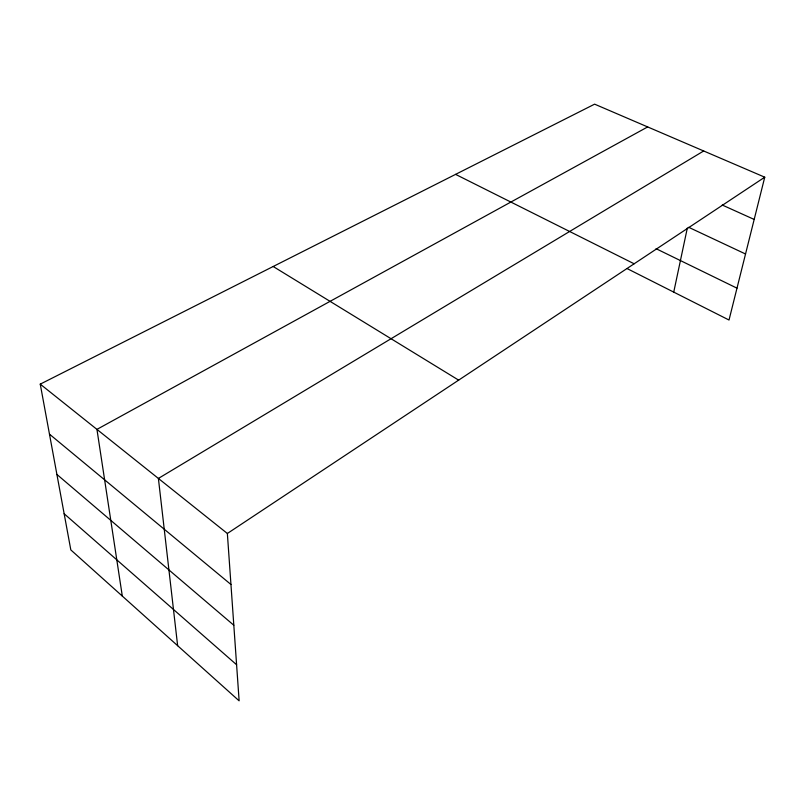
<?xml version="1.0" encoding="UTF-8"?>
<svg xmlns="http://www.w3.org/2000/svg" width="805" height="805" viewBox="0 0 805 805"><rect width="100%" height="100%" fill="white"/><g stroke="black" fill="none" stroke-linecap="round" stroke-linejoin="round"><path stroke-width="1.21" d="M673.735 292.114L687.339 227.996M40.25 384.136L227.362 533.484L239.135 700.843L70.82 549.916L40.25 384.136L594.613 104.157L764.75 177.191L729.018 320.028L627.236 268.639M227.362 533.484L764.75 177.191M703.681 150.978L158.394 478.432L177.643 645.711M647.673 126.928L96.942 429.377L122.31 596.092M722.226 205.023L754.184 219.443M688.738 227.322L745.541 253.998M656.065 248.685L736.988 288.17M455.58 174.373L634.139 263.788M273.177 266.495L458.649 380.141M49.477 434.157L230.955 584.49M56.903 474.437L233.822 625.244M64.148 513.741L236.59 664.739"/></g></svg>
